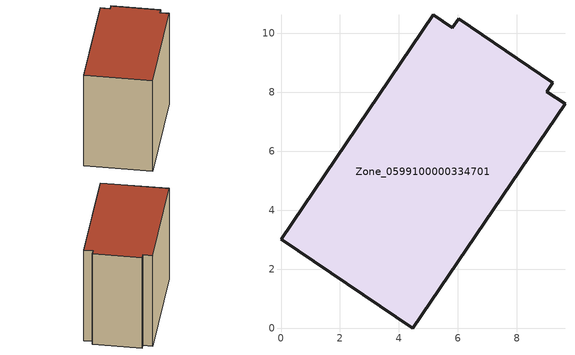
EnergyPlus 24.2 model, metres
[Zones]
Zone_0599100000334701
 floor ground (C_G): 5.82,10.2 6.02,10.5 9.22,8.34 9.01,8.03 9.63,7.61 4.47,0 0,3.02 5.16,10.64 z1.53
 wall outside (C_F): 4.47,0 9.63,7.61 9.01,8.03 9.22,8.34 6.02,10.5 5.82,10.2 5.16,10.64 0,3.02 4.47,0 z1.53:10
 roof outside (C_R): 6.02,10.5 5.82,10.2 5.16,10.64 0,3.02 4.47,0 9.63,7.61 9.01,8.03 9.22,8.34 z10
[BUILDING]
Pand.0599100000334701: North Axis=0; Terrain=City; Loads Convergence Tolerance Value=0.04; Temperature Convergence Tolerance Value=0.4; Solar Distribution=FullExterior; Maximum Number of Warmup Days=25; Minimum Number of Warmup Days=1
[Site:Location]
Rotterdam.The.Hague.AP_ZH_NLD Design_Conditions: Latitude=51.96; Longitude=4.45; Time Zone=1; Elevation=-4.5
[SITE:GROUNDTEMPERATURE:BUILDINGSURFACE]
18, 18, 18, 18, 18, 18, 18, 18, 18, 18, 18, 18
[MATERIAL] Thermal Absorptance=0.9; Solar Absorptance=0.7; Visible Absorptance=0.7
Name | Roughness | Thickness | Conductivity | Density | Specific Heat
G.TI.1975-1991 | MediumSmooth | 0.15 | 0.288461 | 540 | 1210
F.TI.1975-1991 | Rough | 0.3 | 0.230769 | 1920 | 840
R.TI.1975-1991 | MediumRough | 0.2 | 0.153846 | 1500 | 1000
[CONSTRUCTION]
C_G: G.TI.1975-1991
C_F: F.TI.1975-1991
C_R: R.TI.1975-1991
[ZONE]
Zone_0599100000334701: Type=1; Multiplier=1; Ceiling Height=Autocalculate; Volume=Autocalculate; Floor Area=autocalculate; Part of Total Floor Area=Yes
[ZONEINFILTRATION:DESIGNFLOWRATE]
Infil_Zone_0599100000334701: Zone or ZoneList or Space or SpaceList=Zone_0599100000334701; Schedule=AlwaysOn; Design Flow Rate Calculation Method=Flow/Area; Flow Rate per Floor Area=0.003; Constant Term Coefficient=1; Temperature Term Coefficient=0; Velocity Term Coefficient=0; Velocity Squared Term Coefficient=0
[HVACTEMPLATE:ZONE:IDEALLOADSAIRSYSTEM]
Zone_0599100000334701: Maximum Heating Supply Air Temperature=50; Minimum Cooling Supply Air Temperature=13; Maximum Heating Supply Air Humidity Ratio=0.0156; Minimum Cooling Supply Air Humidity Ratio=0.0077; Heating Limit=NoLimit; Cooling Limit=NoLimit; Dehumidification Control Type=ConstantSensibleHeatRatio; Cooling Sensible Heat Ratio=0.7; Dehumidification Setpoint=60; Humidification Control Type=None; Humidification Setpoint=30; Outdoor Air Method=None; Outdoor Air Flow Rate per Person=0.00944; Outdoor Air Flow Rate per Zone Floor Area=0; Outdoor Air Flow Rate per Zone=0; Demand Controlled Ventilation Type=None; Outdoor Air Economizer Type=NoEconomizer; Heat Recovery Type=None; Sensible Heat Recovery Effectiveness=0.7; Latent Heat Recovery Effectiveness=0.65
[ZONECONTROL:THERMOSTAT]
ThermostatControl_Zone_0599100000334701: Zone or ZoneList=Zone_0599100000334701; Control Type Schedule=DualSetpointControlType; Control 1=Thermostat_Zone_0599100000334701; Temperature Difference Between Cutout And Setpoint=0
[THERMOSTATSETPOINT:DUALSETPOINT]
Thermostat_Zone_0599100000334701: Heating Setpoint Temperature Schedule=HeatingSetpoint_Zone_0599100000334701; Cooling Setpoint Temperature Schedule=CoolingSetpoint_Zone_0599100000334701
[SCHEDULE:COMPACT]
HeatingSetpoint_Zone_0599100000334701: Through: 12/31, For: AllDays, Until: 24:00, 21
CoolingSetpoint_Zone_0599100000334701: Through: 12/31, For: AllDays, Until: 24:00, 24
DualSetpointControlType: Through: 12/31, For: AllDays, Until: 24:00, 4
AlwaysOn: Through: 12/31, For: AllDays, Until: 24:00, 1
